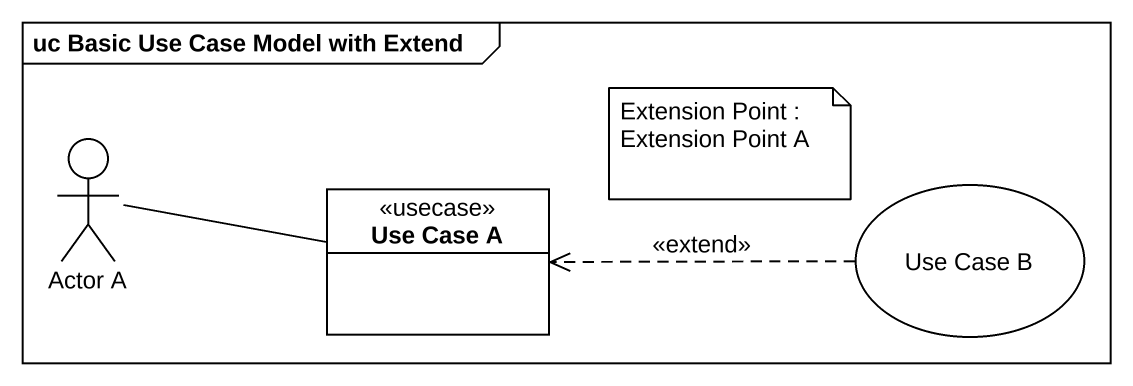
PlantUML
@startuml
mainframe uc Basic Use Case Model with Extend
allowmixing
hide circle
hide empty members
actor "Actor A" as Actor_A
class "Use Case A" as Use_Case_A <<usecase>>
usecase "Use Case B" as Use_Case_B
Actor_A -right- Use_Case_A
Actor_A -right- Use_Case_A
Use_Case_B .left.> Use_Case_A : <<extend>>
note as N1
  Extension Point : Extension Point A
end note
@enduml
